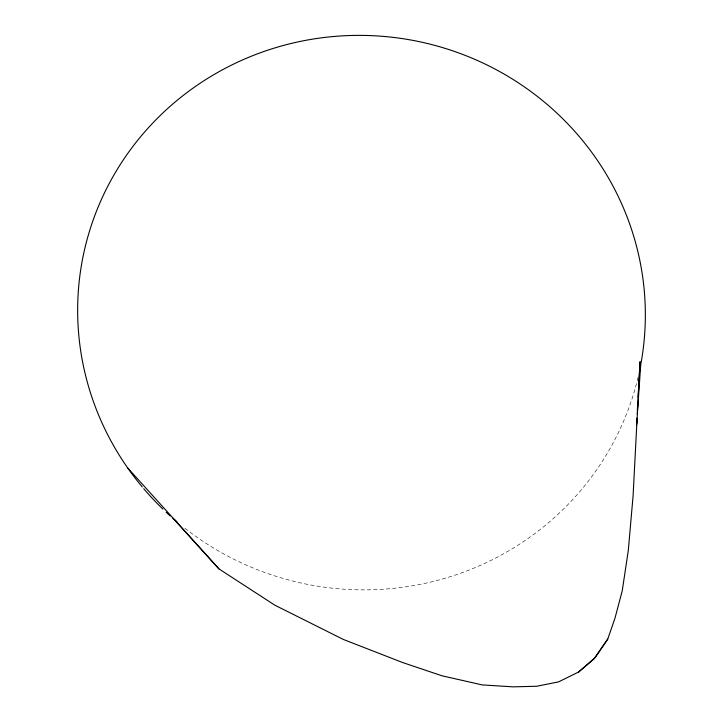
<?xml version="1.0" encoding="UTF-8"?>
<svg xmlns="http://www.w3.org/2000/svg" width="723" height="723" viewBox="0 0 723 723"><rect width="100%" height="100%" fill="white"/><g stroke="black" fill="none" stroke-linecap="round" stroke-linejoin="round"><path stroke-width="0.54" stroke-dasharray="3.62 2.71" d="M638.038 377.388A284.049 277.054 9.7 0 1 183.859 527.429"/><path stroke-width="1.08" d="M636.601 423.895L636.909 418.337M637.334 410.565L637.767 402.783M638.075 397.234L638.563 388.341M638.752 385.007L640.036 361.681L633.095 495.77L628.323 550.293L622.232 590.863L615.002 618.12L607.772 639.042L595.345 657.433L578.572 672.038L558.608 681.87L536.8 686.244L513.149 686.85L482.114 684.898L441.97 675.779L402.63 662.539L343.389 639.466L274.794 605.151L218.924 568.874L174.379 519.665M636.574 424.979L637.035 418.246M637.343 413.755L640.677 365.486M607.772 639.042L593.655 659.286L578.572 672.038M127.402 467.618L218.924 568.874M176.972 521.807A284.049 277.054 9.7 0 1 172.77 518.183M170.276 515.969A284.049 277.054 9.7 0 1 166.163 512.2M162.919 509.119A284.049 277.054 9.7 0 1 143.732 488.694M142.286 486.986A284.049 277.054 9.7 0 1 290.61 43.597A284.049 277.054 9.7 0 1 640.587 365.467"/></g></svg>
